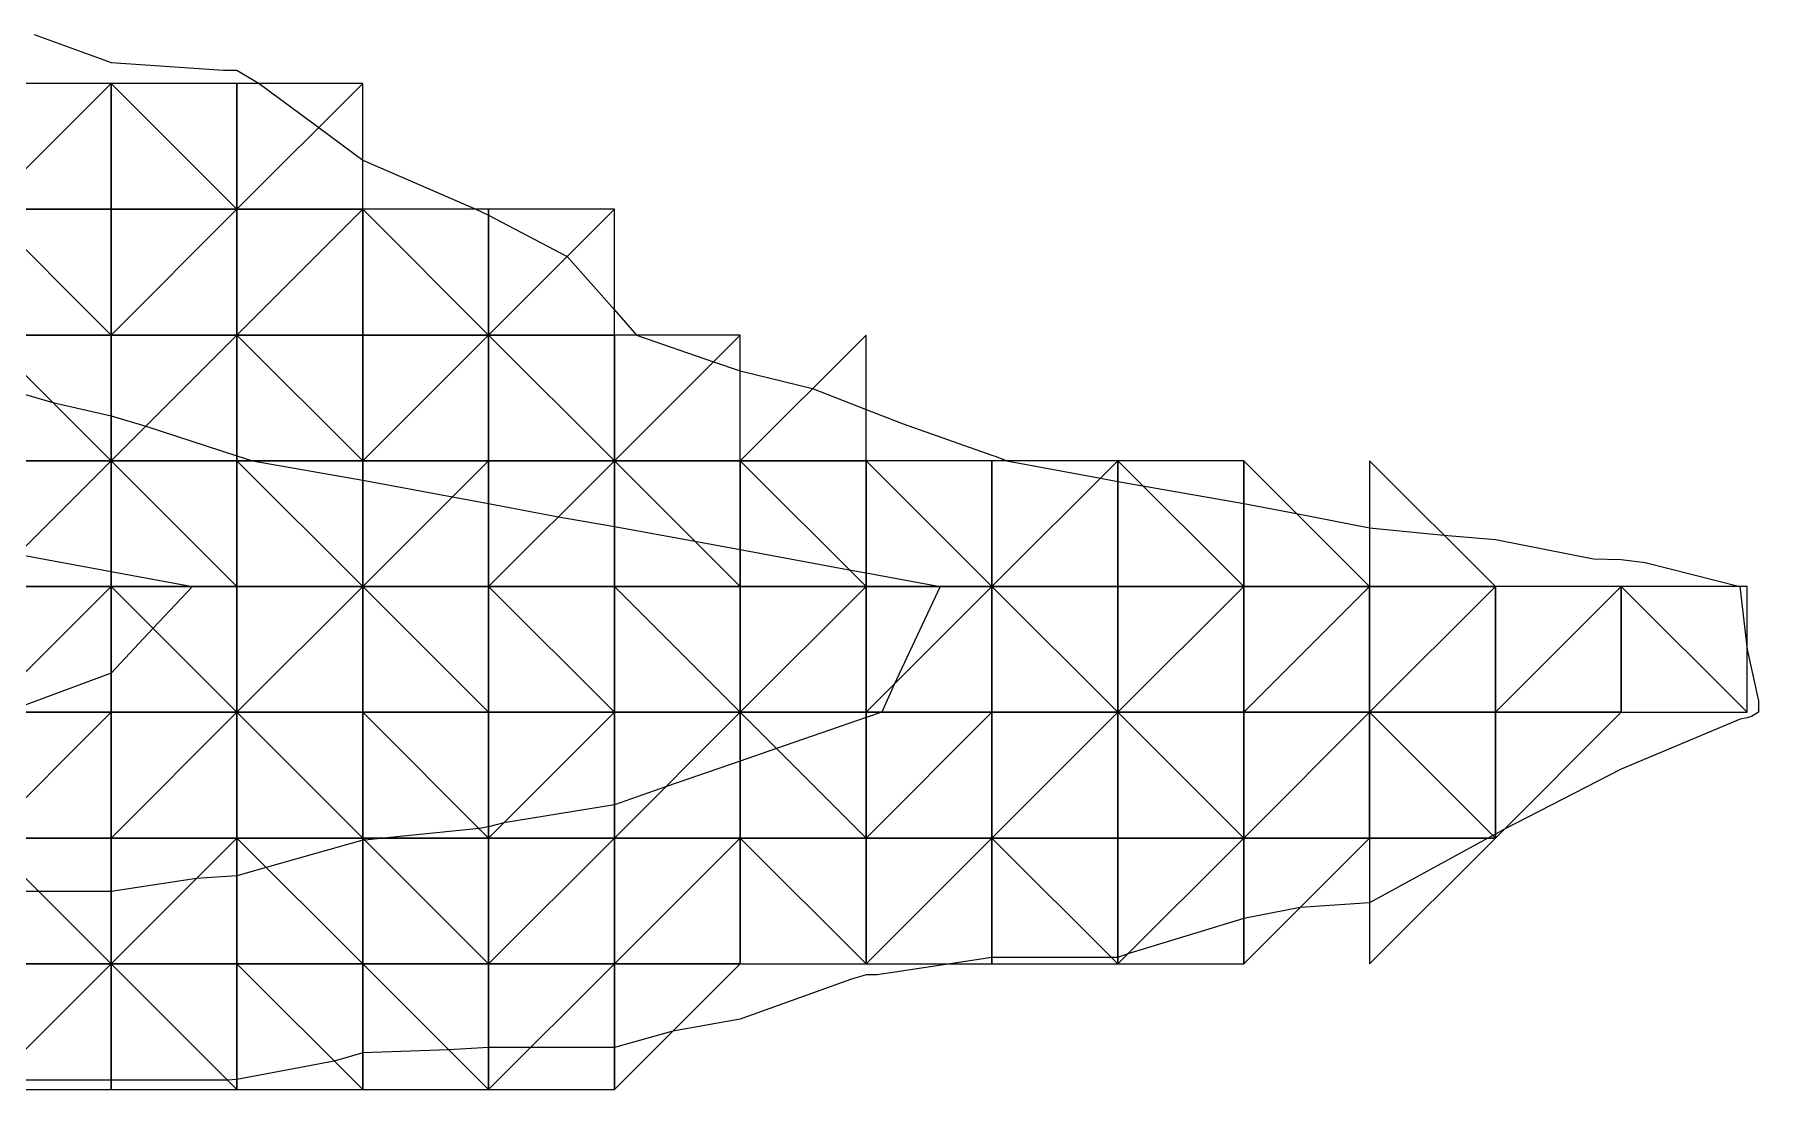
# Model space of a CAD drawing. Header units: metres. Extents: x 4732344 to 4732577, y 2266116 to 2266284.
# Drawn here: x 4732541.97 to 4732548.82, y 2266241.23 to 2266245.43 of the extents above; entities that cross this region are included whole.
import ezdxf

# ---------------------------------------------------------------- set-up
doc = ezdxf.new("R2010")
doc.units = ezdxf.units.M
doc.layers.add('TIN', color=5, linetype='Continuous')

msp = doc.modelspace()

# ---------------------------------------------------------------- linework, layer by layer
at = {"layer": 'corte', "color": 1}
for points in [[(4732541.9741, 2266245.4301, 1328.8148), (4732542.279, 2266245.3183, 1328.817), (4732542.7254, 2266245.2886, 1328.8236), (4732542.779, 2266245.2886, 1328.8245), (4732542.8672, 2266245.235, 1328.824), (4732543.104, 2266245.06, 1328.8215), (4732543.279, 2266244.9307, 1328.8197), (4732543.729, 2266244.735, 1328.8186), (4732543.779, 2266244.7112, 1328.8177), (4732544.0915, 2266244.5475, 1328.8121), (4732544.279, 2266244.335, 1328.8121), (4732544.3672, 2266244.235, 1328.815)], [(4732544.3672, 2266244.235, 1328.815), (4732544.6729, 2266244.1289, 1328.8255), (4732544.779, 2266244.0921, 1328.8291), (4732545.0659, 2266244.0219, 1328.839), (4732545.279, 2266243.9395, 1328.8466), (4732545.4265, 2266243.8825, 1328.8526), (4732545.779, 2266243.7572, 1328.867), (4732545.7957, 2266243.7517, 1328.8677), (4732545.8378, 2266243.735, 1328.8694), (4732546.2096, 2266243.6656, 1328.8835), (4732546.279, 2266243.6526, 1328.8862), (4732546.379, 2266243.635, 1328.89), (4732546.779, 2266243.5647, 1328.9051), (4732546.9885, 2266243.5255, 1328.9076), (4732547.279, 2266243.4687, 1328.9096), (4732547.5742, 2266243.4398, 1328.9126), (4732547.779, 2266243.4218, 1328.9147), (4732548.1694, 2266243.3446, 1328.9191), (4732548.279, 2266243.3431, 1328.9201), (4732548.3742, 2266243.3302, 1328.9211), (4732548.7496, 2266243.235, 1328.9255), (4732548.779, 2266242.985, 1328.9276), (4732548.8245, 2266242.7805, 1328.9296), (4732548.8245, 2266242.735, 1328.93), (4732548.7962, 2266242.7178, 1328.9298), (4732548.779, 2266242.7133, 1328.9297), (4732548.7512, 2266242.7072, 1328.9295), (4732548.279, 2266242.5092, 1328.9265), (4732547.8123, 2266242.2683, 1328.9249), (4732547.779, 2266242.2506, 1328.9251), (4732547.7686, 2266242.2454, 1328.9251), (4732547.7496, 2266242.235, 1328.9252), (4732547.279, 2266241.9769, 1328.9276), (4732547.0031, 2266241.9591, 1328.9273), (4732546.779, 2266241.9156, 1328.9274), (4732546.319, 2266241.775, 1328.9182), (4732546.279, 2266241.7606, 1328.9171), (4732546.254, 2266241.76, 1328.9162), (4732545.779, 2266241.76, 1328.8996), (4732545.6123, 2266241.735, 1328.8942), (4732545.3225, 2266241.6915, 1328.8848), (4732545.279, 2266241.6915, 1328.8833), (4732545.2165, 2266241.6725, 1328.8814), (4732544.779, 2266241.515, 1328.8826), (4732544.5107, 2266241.4667, 1328.884), (4732544.279, 2266241.4017, 1328.8861), (4732543.9457, 2266241.4017, 1328.8856), (4732543.779, 2266241.4017, 1328.8853), (4732543.6207, 2266241.3933, 1328.8854), (4732543.279, 2266241.3816, 1328.8831), (4732543.1657, 2266241.3483, 1328.8805), (4732542.779, 2266241.2747, 1328.87), (4732542.7417, 2266241.2723, 1328.8687), (4732542.279, 2266241.2723, 1328.8524), (4732541.8163, 2266241.2723, 1328.8462)], [(4732541.779, 2266244.0453, 1328.6287), (4732542.0473, 2266243.9667, 1328.6337), (4732542.279, 2266243.9142, 1328.6428), (4732542.4167, 2266243.8727, 1328.6493), (4732542.779, 2266243.7542, 1328.667), (4732542.8415, 2266243.735, 1328.67), (4732543.279, 2266243.6581, 1328.6886), (4732543.6355, 2266243.5915, 1328.7026), (4732543.779, 2266243.5647, 1328.7039), (4732544.0568, 2266243.5128, 1328.7108), (4732544.279, 2266243.4741, 1328.7192), (4732544.599, 2266243.415, 1328.7314), (4732544.779, 2266243.3817, 1328.7382), (4732545.2123, 2266243.3017, 1328.7546), (4732545.279, 2266243.2893, 1328.7572), (4732545.5731, 2266243.235, 1328.7683), (4732545.3901, 2266242.8461, 1328.7683), (4732545.3415, 2266242.735, 1328.7684), (4732545.279, 2266242.7146, 1328.7666), (4732544.9229, 2266242.5911, 1328.7561), (4732544.779, 2266242.5411, 1328.7519), (4732544.4821, 2266242.4381, 1328.7474), (4732544.279, 2266242.3677, 1328.7497), (4732543.84, 2266242.296, 1328.7517), (4732543.779, 2266242.2796, 1328.7522), (4732543.7417, 2266242.2723, 1328.7525), (4732543.3623, 2266242.235, 1328.7506), (4732543.2869, 2266242.2271, 1328.7483), (4732543.279, 2266242.2267, 1328.7481), (4732542.8959, 2266242.1181, 1328.7391), (4732542.779, 2266242.085, 1328.7363), (4732542.6183, 2266242.0743, 1328.7311), (4732542.279, 2266242.0229, 1328.7213), (4732541.9911, 2266242.0229, 1328.7111), (4732541.779, 2266242.0229, 1328.7037)], [(4732541.9074, 2266243.3634, 1328.5525), (4732542.279, 2266243.2948, 1328.5685), (4732542.6025, 2266243.235, 1328.5824), (4732542.4457, 2266243.0683, 1328.5837), (4732542.279, 2266242.8912, 1328.5852), (4732541.8623, 2266242.735, 1328.577)]]:
    msp.add_polyline3d(points, dxfattribs=at)
at = {"layer": 'TIN', "color": 5}
for points in [[(4732541.779, 2266245.235, -0.116), (4732541.779, 2266244.735, -0.148), (4732542.279, 2266245.235, -0.105)], [(4732542.279, 2266245.235, -0.105), (4732541.779, 2266244.735, -0.148), (4732542.279, 2266244.735, -0.136)], [(4732542.779, 2266244.735, -0.126), (4732542.779, 2266245.235, -0.103), (4732542.279, 2266245.235, -0.105)], [(4732542.279, 2266245.235, -0.105), (4732542.279, 2266244.735, -0.136), (4732542.779, 2266244.735, -0.126)], [(4732543.279, 2266245.235, -0.086), (4732542.779, 2266245.235, -0.103), (4732542.779, 2266244.735, -0.126)], [(4732542.779, 2266244.735, -0.126), (4732543.279, 2266244.735, -0.109), (4732543.279, 2266245.235, -0.086)], [(4732542.279, 2266244.235, -0.166), (4732541.779, 2266244.735, -0.148), (4732541.779, 2266244.235, -0.178)], [(4732542.279, 2266244.735, -0.136), (4732541.779, 2266244.735, -0.148), (4732542.279, 2266244.235, -0.166)], [(4732542.279, 2266244.235, -0.166), (4732542.779, 2266244.235, -0.15), (4732542.779, 2266244.735, -0.126)], [(4732542.779, 2266244.735, -0.126), (4732542.279, 2266244.735, -0.136), (4732542.279, 2266244.235, -0.166)], [(4732542.779, 2266244.235, -0.15), (4732543.279, 2266244.235, -0.132), (4732543.279, 2266244.735, -0.109)], [(4732542.779, 2266244.235, -0.15), (4732543.279, 2266244.735, -0.109), (4732542.779, 2266244.735, -0.126)], [(4732543.779, 2266244.735, -0.099), (4732543.279, 2266244.735, -0.109), (4732543.779, 2266244.235, -0.12)], [(4732543.279, 2266244.735, -0.109), (4732543.279, 2266244.235, -0.132), (4732543.779, 2266244.235, -0.12)], [(4732544.279, 2266244.235, -0.103), (4732544.279, 2266244.735, -0.088), (4732543.779, 2266244.235, -0.12)], [(4732543.779, 2266244.235, -0.12), (4732544.279, 2266244.735, -0.088), (4732543.779, 2266244.735, -0.099)], [(4732542.279, 2266243.735, -0.219), (4732541.779, 2266244.235, -0.178), (4732541.779, 2266243.735, -0.236)], [(4732542.279, 2266243.735, -0.219), (4732542.279, 2266244.235, -0.166), (4732541.779, 2266244.235, -0.178)], [(4732542.779, 2266243.735, -0.202), (4732542.779, 2266244.235, -0.15), (4732542.279, 2266243.735, -0.219)], [(4732542.779, 2266244.235, -0.15), (4732542.279, 2266244.235, -0.166), (4732542.279, 2266243.735, -0.219)], [(4732543.279, 2266243.735, -0.186), (4732543.279, 2266244.235, -0.132), (4732542.779, 2266244.235, -0.15)], [(4732542.779, 2266244.235, -0.15), (4732542.779, 2266243.735, -0.202), (4732543.279, 2266243.735, -0.186)], [(4732543.779, 2266244.235, -0.12), (4732543.279, 2266244.235, -0.132), (4732543.279, 2266243.735, -0.186)], [(4732543.279, 2266243.735, -0.186), (4732543.779, 2266243.735, -0.169), (4732543.779, 2266244.235, -0.12)], [(4732544.279, 2266244.235, -0.103), (4732543.779, 2266244.235, -0.12), (4732544.279, 2266243.735, -0.152)], [(4732544.279, 2266243.735, -0.152), (4732543.779, 2266244.235, -0.12), (4732543.779, 2266243.735, -0.169)], [(4732544.279, 2266243.735, -0.152), (4732544.779, 2266244.235, -0.086), (4732544.279, 2266244.235, -0.103)], [(4732544.279, 2266243.735, -0.152), (4732544.779, 2266243.735, -0.135), (4732544.779, 2266244.235, -0.086)], [(4732545.279, 2266244.235, -0.074), (4732544.779, 2266243.735, -0.135), (4732545.279, 2266243.735, -0.118)], [(4732542.279, 2266243.735, -0.219), (4732541.779, 2266243.235, -0.328), (4732542.279, 2266243.235, -0.311)], [(4732541.779, 2266243.735, -0.236), (4732541.779, 2266243.235, -0.328), (4732542.279, 2266243.735, -0.219)], [(4732542.279, 2266243.735, -0.219), (4732542.779, 2266243.235, -0.294), (4732542.779, 2266243.735, -0.202)], [(4732542.279, 2266243.235, -0.311), (4732542.779, 2266243.235, -0.294), (4732542.279, 2266243.735, -0.219)], [(4732543.279, 2266243.735, -0.186), (4732542.779, 2266243.735, -0.202), (4732543.279, 2266243.235, -0.277)], [(4732542.779, 2266243.735, -0.202), (4732542.779, 2266243.235, -0.294), (4732543.279, 2266243.235, -0.277)], [(4732543.279, 2266243.235, -0.277), (4732543.779, 2266243.735, -0.169), (4732543.279, 2266243.735, -0.186)], [(4732543.279, 2266243.235, -0.277), (4732543.779, 2266243.235, -0.26), (4732543.779, 2266243.735, -0.169)], [(4732544.279, 2266243.735, -0.152), (4732543.779, 2266243.235, -0.26), (4732544.279, 2266243.235, -0.244)], [(4732543.779, 2266243.735, -0.169), (4732543.779, 2266243.235, -0.26), (4732544.279, 2266243.735, -0.152)], [(4732544.779, 2266243.235, -0.227), (4732544.779, 2266243.735, -0.135), (4732544.279, 2266243.735, -0.152)], [(4732544.279, 2266243.235, -0.244), (4732544.779, 2266243.235, -0.227), (4732544.279, 2266243.735, -0.152)], [(4732544.779, 2266243.735, -0.135), (4732544.779, 2266243.235, -0.227), (4732545.279, 2266243.235, -0.21)], [(4732544.779, 2266243.735, -0.135), (4732545.279, 2266243.235, -0.21), (4732545.279, 2266243.735, -0.118)], [(4732545.279, 2266243.735, -0.118), (4732545.279, 2266243.235, -0.21), (4732545.779, 2266243.235, -0.193)], [(4732545.779, 2266243.235, -0.193), (4732545.779, 2266243.735, -0.102), (4732545.279, 2266243.735, -0.118)], [(4732546.279, 2266243.735, -0.085), (4732545.779, 2266243.235, -0.193), (4732546.279, 2266243.235, -0.176)], [(4732545.779, 2266243.735, -0.102), (4732545.779, 2266243.235, -0.193), (4732546.279, 2266243.735, -0.085)], [(4732546.279, 2266243.235, -0.176), (4732546.779, 2266243.235, -0.16), (4732546.279, 2266243.735, -0.085)], [(4732546.779, 2266243.235, -0.16), (4732546.779, 2266243.735, -0.069), (4732546.279, 2266243.735, -0.085)], [(4732546.779, 2266243.235, -0.16), (4732547.279, 2266243.235, -0.143), (4732546.779, 2266243.735, -0.069)], [(4732547.279, 2266243.735, -0.051), (4732547.279, 2266243.235, -0.143), (4732547.779, 2266243.235, -0.134)], [(4732542.279, 2266242.735, -0.295), (4732542.279, 2266243.235, -0.311), (4732541.779, 2266242.735, -0.301)], [(4732542.279, 2266243.235, -0.311), (4732541.779, 2266243.235, -0.328), (4732541.779, 2266242.735, -0.301)], [(4732542.779, 2266242.735, -0.278), (4732542.279, 2266243.235, -0.311), (4732542.279, 2266242.735, -0.295)], [(4732542.779, 2266242.735, -0.278), (4732542.779, 2266243.235, -0.294), (4732542.279, 2266243.235, -0.311)], [(4732543.279, 2266243.235, -0.277), (4732542.779, 2266242.735, -0.278), (4732543.279, 2266242.735, -0.262)], [(4732542.779, 2266243.235, -0.294), (4732542.779, 2266242.735, -0.278), (4732543.279, 2266243.235, -0.277)], [(4732543.779, 2266242.735, -0.251), (4732543.779, 2266243.235, -0.26), (4732543.279, 2266243.235, -0.277)], [(4732543.279, 2266243.235, -0.277), (4732543.279, 2266242.735, -0.262), (4732543.779, 2266242.735, -0.251)], [(4732544.279, 2266242.735, -0.236), (4732543.779, 2266243.235, -0.26), (4732543.779, 2266242.735, -0.251)], [(4732544.279, 2266243.235, -0.244), (4732543.779, 2266243.235, -0.26), (4732544.279, 2266242.735, -0.236)], [(4732544.779, 2266242.735, -0.219), (4732544.779, 2266243.235, -0.227), (4732544.279, 2266243.235, -0.244)], [(4732544.279, 2266243.235, -0.244), (4732544.279, 2266242.735, -0.236), (4732544.779, 2266242.735, -0.219)], [(4732545.279, 2266243.235, -0.21), (4732544.779, 2266243.235, -0.227), (4732544.779, 2266242.735, -0.219)], [(4732544.779, 2266242.735, -0.219), (4732545.279, 2266242.735, -0.202), (4732545.279, 2266243.235, -0.21)], [(4732545.279, 2266242.735, -0.202), (4732545.779, 2266242.735, -0.186), (4732545.779, 2266243.235, -0.193)], [(4732545.279, 2266243.235, -0.21), (4732545.279, 2266242.735, -0.202), (4732545.779, 2266243.235, -0.193)], [(4732546.279, 2266242.735, -0.175), (4732545.779, 2266243.235, -0.193), (4732545.779, 2266242.735, -0.186)], [(4732546.279, 2266243.235, -0.176), (4732545.779, 2266243.235, -0.193), (4732546.279, 2266242.735, -0.175)], [(4732546.279, 2266242.735, -0.175), (4732546.779, 2266243.235, -0.16), (4732546.279, 2266243.235, -0.176)], [(4732546.779, 2266242.735, -0.159), (4732546.779, 2266243.235, -0.16), (4732546.279, 2266242.735, -0.175)], [(4732547.279, 2266243.235, -0.143), (4732546.779, 2266243.235, -0.16), (4732546.779, 2266242.735, -0.159)], [(4732546.779, 2266242.735, -0.159), (4732547.279, 2266242.735, -0.147), (4732547.279, 2266243.235, -0.143)], [(4732547.779, 2266243.235, -0.134), (4732547.279, 2266242.735, -0.147), (4732547.779, 2266242.735, -0.131)], [(4732547.779, 2266243.235, -0.134), (4732547.279, 2266243.235, -0.143), (4732547.279, 2266242.735, -0.147)], [(4732547.779, 2266242.735, -0.131), (4732548.279, 2266242.735, -0.114), (4732548.279, 2266243.235, -0.116)], [(4732548.279, 2266243.235, -0.116), (4732547.779, 2266243.235, -0.134), (4732547.779, 2266242.735, -0.131)], [(4732548.279, 2266243.235, -0.116), (4732548.779, 2266242.735, -0.101), (4732548.779, 2266243.235, -0.099)], [(4732548.279, 2266243.235, -0.116), (4732548.279, 2266242.735, -0.114), (4732548.779, 2266242.735, -0.101)], [(4732542.279, 2266242.735, -0.295), (4732541.779, 2266242.735, -0.301), (4732541.779, 2266242.235, -0.228)], [(4732541.779, 2266242.235, -0.228), (4732542.279, 2266242.235, -0.228), (4732542.279, 2266242.735, -0.295)], [(4732542.779, 2266242.735, -0.278), (4732542.279, 2266242.235, -0.228), (4732542.779, 2266242.235, -0.218)], [(4732542.279, 2266242.735, -0.295), (4732542.279, 2266242.235, -0.228), (4732542.779, 2266242.735, -0.278)], [(4732543.279, 2266242.235, -0.201), (4732543.279, 2266242.735, -0.262), (4732542.779, 2266242.735, -0.278)], [(4732542.779, 2266242.735, -0.278), (4732542.779, 2266242.235, -0.218), (4732543.279, 2266242.235, -0.201)], [(4732543.279, 2266242.235, -0.201), (4732543.779, 2266242.235, -0.195), (4732543.279, 2266242.735, -0.262)], [(4732543.279, 2266242.735, -0.262), (4732543.779, 2266242.235, -0.195), (4732543.779, 2266242.735, -0.251)], [(4732544.279, 2266242.735, -0.236), (4732543.779, 2266242.235, -0.195), (4732544.279, 2266242.235, -0.187)], [(4732543.779, 2266242.735, -0.251), (4732543.779, 2266242.235, -0.195), (4732544.279, 2266242.735, -0.236)], [(4732544.279, 2266242.235, -0.187), (4732544.779, 2266242.235, -0.17), (4732544.779, 2266242.735, -0.219)], [(4732544.779, 2266242.735, -0.219), (4732544.279, 2266242.735, -0.236), (4732544.279, 2266242.235, -0.187)], [(4732544.779, 2266242.735, -0.219), (4732544.779, 2266242.235, -0.17), (4732545.279, 2266242.235, -0.153)], [(4732545.279, 2266242.235, -0.153), (4732545.279, 2266242.735, -0.202), (4732544.779, 2266242.735, -0.219)], [(4732545.779, 2266242.735, -0.186), (4732545.279, 2266242.735, -0.202), (4732545.279, 2266242.235, -0.153)], [(4732545.279, 2266242.235, -0.153), (4732545.779, 2266242.235, -0.138), (4732545.779, 2266242.735, -0.186)], [(4732546.279, 2266242.735, -0.175), (4732545.779, 2266242.735, -0.186), (4732545.779, 2266242.235, -0.138)], [(4732545.779, 2266242.235, -0.138), (4732546.279, 2266242.235, -0.137), (4732546.279, 2266242.735, -0.175)], [(4732546.279, 2266242.735, -0.175), (4732546.279, 2266242.235, -0.137), (4732546.779, 2266242.235, -0.123)], [(4732546.779, 2266242.235, -0.123), (4732546.779, 2266242.735, -0.159), (4732546.279, 2266242.735, -0.175)], [(4732547.279, 2266242.735, -0.147), (4732546.779, 2266242.735, -0.159), (4732546.779, 2266242.235, -0.123)], [(4732546.779, 2266242.235, -0.123), (4732547.279, 2266242.235, -0.116), (4732547.279, 2266242.735, -0.147)], [(4732547.779, 2266242.235, -0.099), (4732547.279, 2266242.735, -0.147), (4732547.279, 2266242.235, -0.116)], [(4732547.779, 2266242.735, -0.131), (4732547.279, 2266242.735, -0.147), (4732547.779, 2266242.235, -0.099)], [(4732547.779, 2266242.235, -0.099), (4732548.279, 2266242.735, -0.114), (4732547.779, 2266242.735, -0.131)], [(4732542.279, 2266242.235, -0.228), (4732541.779, 2266242.235, -0.228), (4732542.279, 2266241.735, -0.162)], [(4732542.279, 2266241.735, -0.162), (4732541.779, 2266242.235, -0.228), (4732541.779, 2266241.735, -0.162)], [(4732542.779, 2266241.735, -0.158), (4732542.779, 2266242.235, -0.218), (4732542.279, 2266241.735, -0.162)], [(4732542.779, 2266242.235, -0.218), (4732542.279, 2266242.235, -0.228), (4732542.279, 2266241.735, -0.162)], [(4732543.279, 2266241.735, -0.141), (4732542.779, 2266242.235, -0.218), (4732542.779, 2266241.735, -0.158)], [(4732543.279, 2266242.235, -0.201), (4732542.779, 2266242.235, -0.218), (4732543.279, 2266241.735, -0.141)], [(4732543.779, 2266241.735, -0.138), (4732543.779, 2266242.235, -0.195), (4732543.279, 2266242.235, -0.201)], [(4732543.279, 2266242.235, -0.201), (4732543.279, 2266241.735, -0.141), (4732543.779, 2266241.735, -0.138)], [(4732544.279, 2266242.235, -0.187), (4732543.779, 2266242.235, -0.195), (4732543.779, 2266241.735, -0.138)], [(4732543.779, 2266241.735, -0.138), (4732544.279, 2266241.735, -0.138), (4732544.279, 2266242.235, -0.187)], [(4732544.279, 2266241.735, -0.138), (4732544.779, 2266241.735, -0.122), (4732544.779, 2266242.235, -0.17)], [(4732544.279, 2266242.235, -0.187), (4732544.279, 2266241.735, -0.138), (4732544.779, 2266242.235, -0.17)], [(4732545.279, 2266241.735, -0.104), (4732544.779, 2266242.235, -0.17), (4732544.779, 2266241.735, -0.122)], [(4732545.279, 2266242.235, -0.153), (4732544.779, 2266242.235, -0.17), (4732545.279, 2266241.735, -0.104)], [(4732545.279, 2266241.735, -0.104), (4732545.779, 2266242.235, -0.138), (4732545.279, 2266242.235, -0.153)], [(4732545.279, 2266241.735, -0.104), (4732545.779, 2266241.735, -0.098), (4732545.779, 2266242.235, -0.138)], [(4732546.279, 2266241.735, -0.098), (4732546.279, 2266242.235, -0.137), (4732545.779, 2266242.235, -0.138)], [(4732545.779, 2266242.235, -0.138), (4732545.779, 2266241.735, -0.098), (4732546.279, 2266241.735, -0.098)], [(4732546.779, 2266242.235, -0.123), (4732546.279, 2266242.235, -0.137), (4732546.279, 2266241.735, -0.098)], [(4732546.279, 2266241.735, -0.098), (4732546.779, 2266241.735, -0.087), (4732546.779, 2266242.235, -0.123)], [(4732546.779, 2266241.735, -0.087), (4732547.279, 2266242.235, -0.116), (4732546.779, 2266242.235, -0.123)], [(4732547.779, 2266242.235, -0.099), (4732547.279, 2266242.235, -0.116), (4732547.279, 2266241.735, -0.085)], [(4732542.279, 2266241.235, -0.095), (4732542.279, 2266241.735, -0.162), (4732541.779, 2266241.235, -0.095)], [(4732541.779, 2266241.235, -0.095), (4732542.279, 2266241.735, -0.162), (4732541.779, 2266241.735, -0.162)], [(4732542.779, 2266241.235, -0.095), (4732542.779, 2266241.735, -0.158), (4732542.279, 2266241.735, -0.162)], [(4732542.279, 2266241.735, -0.162), (4732542.279, 2266241.235, -0.095), (4732542.779, 2266241.235, -0.095)], [(4732543.279, 2266241.235, -0.083), (4732542.779, 2266241.735, -0.158), (4732542.779, 2266241.235, -0.095)], [(4732543.279, 2266241.235, -0.083), (4732543.279, 2266241.735, -0.141), (4732542.779, 2266241.735, -0.158)], [(4732543.779, 2266241.235, -0.081), (4732543.779, 2266241.735, -0.138), (4732543.279, 2266241.735, -0.141)], [(4732543.279, 2266241.735, -0.141), (4732543.279, 2266241.235, -0.083), (4732543.779, 2266241.235, -0.081)], [(4732544.279, 2266241.235, -0.081), (4732544.279, 2266241.735, -0.138), (4732543.779, 2266241.235, -0.081)], [(4732544.279, 2266241.735, -0.138), (4732543.779, 2266241.735, -0.138), (4732543.779, 2266241.235, -0.081)], [(4732544.779, 2266241.735, -0.122), (4732544.279, 2266241.735, -0.138), (4732544.279, 2266241.235, -0.081)]]:
    msp.add_3dface(points, dxfattribs=at)

doc.saveas('drawing.dxf')
